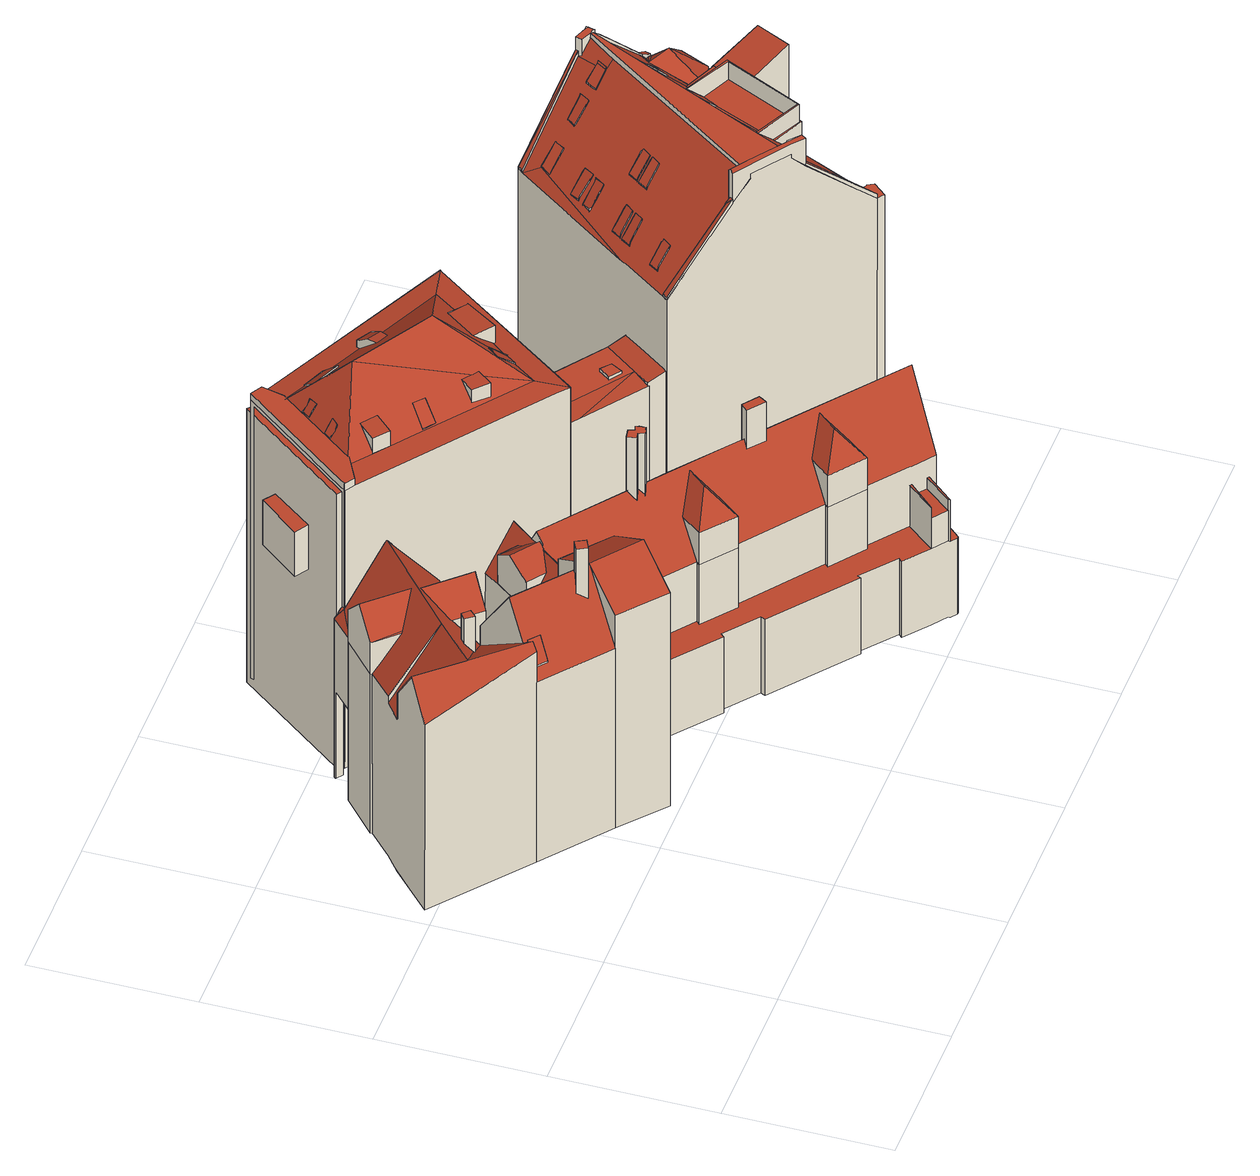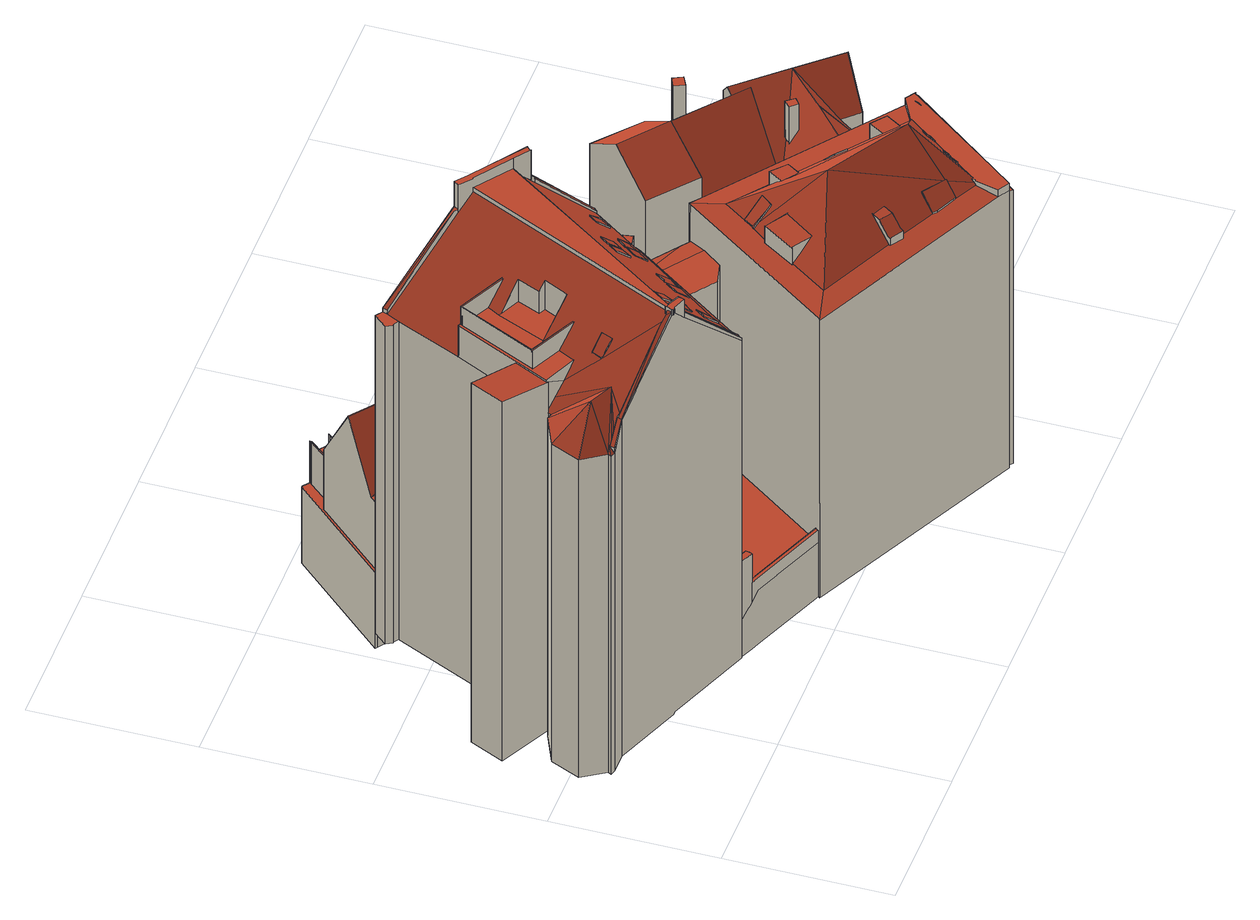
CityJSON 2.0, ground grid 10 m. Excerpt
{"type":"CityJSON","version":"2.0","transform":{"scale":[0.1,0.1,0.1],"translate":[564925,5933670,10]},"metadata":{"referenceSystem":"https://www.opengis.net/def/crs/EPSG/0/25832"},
"CityObjects":{
"building1":{"type":"Building","attributes":{"Grundfläche 2D":115.56,"Grundhöhe NN":11.39,"_sourceDataset":"Hamburg LoD3.0-HH Area 1 (2023), tile 6433","_sourceUrl":"https://suche.transparenz.hamburg.de/dataset/3d-gebaeudemodell-lod3-0-hh-hamburg5"},"children":["building1-1","building1-2","building1-3"],"geometry":[{"type":"Solid","lod":"3","boundaries":[[[[0,1,2,3,4]],[[5,2,1,6,7]],[[7,8,5]],[[9,10,11,12]],[[13,14,15,16,17,10,9]],[[18,19,20,21]],[[21,22,23,24,18]],[[25,26,27]],[[25,27,28]],[[27,26,3,2,5,8,29,30,31,32]],[[33,34,35,36,37]],[[38,35,34,39]],[[40,34,33,22,41,42]],[[34,40,42,41,43,44,16,15,14,13,9,12,45,46,32,31]],[[27,47,28]],[[47,48,28]],[[49,39,34,31,50]],[[51,52,18,53]],[[53,18,54,55]],[[50,31,30]],[[39,49,38]],[[1,0,56,57,6]],[[6,57,29,8,7]],[[26,56,0,4,3]],[[44,17,16]],[[17,44,45,11,10]],[[11,45,12]],[[43,41,20,19,58,59]],[[21,20,41,22]],[[60,24,23,61]],[[54,18,24]],[[18,52,19]],[[55,54,24,60,62]],[[63,51,53,55,62]],[[52,51,63,58,19]],[[64,65,66,67,68,69,26,25]],[[70,56,26,69]],[[71,57,56,70]],[[72,29,57,71]],[[50,30,29,72,73,74,75,36,35,38,49]],[[37,36,75,61,23]],[[33,37,23,22]],[[76,77,78,79,46,45,44,43,59]],[[79,80,27,32,46]],[[27,80,81,47]],[[81,82,83,84,48,47]],[[64,25,28,48,84]],[[77,68,67,78]],[[82,66,65,83]],[[59,58,63,62,60,61,75,74,73,72,71,70,69,68,77,76]],[[84,83,65,64]],[[66,82,81,80,79,78,67]]]],"semantics":{"surfaces":[{"type":"RoofSurface"},{"type":"WallSurface"},{"type":"GroundSurface"},{"type":"OuterCeilingSurface"}],"values":[[0,0,0,0,0,0,0,0,0,0,0,0,0,0,0,0,0,0,0,1,1,1,1,1,1,1,1,1,1,1,1,1,1,1,1,1,1,1,1,1,1,1,1,1,1,1,1,1,1,2,2,3]]}}]},
"building1-1":{"type":"BuildingInstallation","attributes":{"relationToConstruction":"outside","_sourceDataset":"Hamburg LoD3.0-HH Area 1 (2023), tile 6433","_sourceUrl":"https://suche.transparenz.hamburg.de/dataset/3d-gebaeudemodell-lod3-0-hh-hamburg5"},"parents":["building1"],"geometry":[{"type":"MultiSurface","lod":"3","boundaries":[[[85,86,87,88]],[[89,40,90,87,86]],[[90,42,91,88,87]],[[88,91,92,85]],[[85,92,89,86]]],"semantics":{"surfaces":[{"type":"RoofSurface"},{"type":"WallSurface"}],"values":[0,1,1,1,1]}}]},
"building1-2":{"type":"BuildingInstallation","attributes":{"relationToConstruction":"outside","_sourceDataset":"Hamburg LoD3.0-HH Area 1 (2023), tile 6433","_sourceUrl":"https://suche.transparenz.hamburg.de/dataset/3d-gebaeudemodell-lod3-0-hh-hamburg5"},"parents":["building1"],"geometry":[{"type":"MultiSurface","lod":"3","boundaries":[[[93,94,95,96]],[[97,94,93,98]],[[98,93,96,99]],[[94,97,100,95]],[[99,96,95,100]]],"semantics":{"surfaces":[{"type":"RoofSurface"},{"type":"WallSurface"}],"values":[0,1,1,1,1]}}]},
"building1-3":{"type":"BuildingInstallation","attributes":{"relationToConstruction":"outside","_sourceDataset":"Hamburg LoD3.0-HH Area 1 (2023), tile 6433","_sourceUrl":"https://suche.transparenz.hamburg.de/dataset/3d-gebaeudemodell-lod3-0-hh-hamburg5"},"parents":["building1"],"geometry":[{"type":"MultiSurface","lod":"3","boundaries":[[[101,102,103,104]],[[105,101,104,106]],[[107,102,101,105]],[[108,103,102,107]],[[106,104,103,108]]],"semantics":{"surfaces":[{"type":"RoofSurface"},{"type":"WallSurface"}],"values":[0,1,1,1,1]}}]},
"building2":{"type":"Building","attributes":{"Grundfläche 2D":216.49,"Grundhöhe NN":10.85,"_sourceDataset":"Hamburg LoD3.0-HH Area 1 (2023), tile 6433","_sourceUrl":"https://suche.transparenz.hamburg.de/dataset/3d-gebaeudemodell-lod3-0-hh-hamburg5"},"children":["building2-1","building2-2","building2-3","building2-4","building2-5","building2-6","building2-7","building2-8","building2-9","building2-10"],"geometry":[{"type":"Solid","lod":"3","boundaries":[[[[109,110,111,112,113,114,115,116,117,118,119,120,121,122,123,124,125,126,127,128,129,130,131,132,133,134,135,136,137,138,139,140,141,142,143,144]],[[145,146,147,148]],[[149,150,151,152,153,154,155,156,157,148,147,158]],[[155,154,153,152,159,160]],[[161,162,163,164]],[[165,166,167,168]],[[169,170,171,155,160,172,162,161,166,165,173,174,175,176,177,178,179,180,181,182]],[[178,183,180,179]],[[184,185,186,187,188,146,145,183,189,190]],[[191,192,193,194,180,183,145]],[[148,170,169,182,181,180,194,193,192,191,145]],[[156,155,171,170,148,157]],[[159,172,160]],[[195,196,125,124,123,197]],[[198,126,125,196]],[[199,127,126,198]],[[200,128,127,199]],[[201,129,128,200]],[[202,130,129,201]],[[203,131,130,202]],[[204,132,131,203]],[[205,133,132,204]],[[206,134,133,205]],[[207,135,134,206]],[[208,209,210,211,139,138,137,136,135,207]],[[212,140,139,211]],[[213,141,140,212]],[[214,142,141,213]],[[197,123,122,215]],[[216,185,184,217]],[[218,186,185,216]],[[219,187,186,218]],[[220,188,187,219]],[[158,147,146,188,220,215,122]],[[151,150,149,158,122,121]],[[119,162,172,159,152,151,121,120]],[[163,162,119,118]],[[164,163,118,117]],[[161,164,117,116]],[[166,161,116,115]],[[167,166,115,114]],[[168,167,114,113]],[[165,168,113,112]],[[110,109,144,143,177,176,175,174,173,165,112,111]],[[189,183,178,177,143,142]],[[190,189,142,214,221]],[[217,184,190,221]],[[210,209,208,207,206,205,204,203,202,201,200,199,198,196,195,197,215,220,219,218,216,217,221,214,213,212,211]]]],"semantics":{"surfaces":[{"type":"RoofSurface"},{"type":"WallSurface"},{"type":"GroundSurface"}],"values":[[0,0,0,0,0,0,0,0,0,0,0,1,1,1,1,1,1,1,1,1,1,1,1,1,1,1,1,1,1,1,1,1,1,1,1,1,1,1,1,1,1,1,1,1,1,1,1,2]]}}]},
"building2-1":{"type":"BuildingInstallation","attributes":{"relationToConstruction":"outside","_sourceDataset":"Hamburg LoD3.0-HH Area 1 (2023), tile 6433","_sourceUrl":"https://suche.transparenz.hamburg.de/dataset/3d-gebaeudemodell-lod3-0-hh-hamburg5"},"parents":["building2"],"geometry":[{"type":"MultiSurface","lod":"3","boundaries":[[[222,223,224]],[[224,225,110,111,222]],[[223,222,111,136]],[[226,223,136]],[[225,224,223,226]]],"semantics":{"surfaces":[{"type":"RoofSurface"},{"type":"WallSurface"}],"values":[0,1,1,1,1]}}]},
"building2-2":{"type":"BuildingInstallation","attributes":{"relationToConstruction":"outside","_sourceDataset":"Hamburg LoD3.0-HH Area 1 (2023), tile 6433","_sourceUrl":"https://suche.transparenz.hamburg.de/dataset/3d-gebaeudemodell-lod3-0-hh-hamburg5"},"parents":["building2"],"geometry":[{"type":"MultiSurface","lod":"3","boundaries":[[[227,228,229,230,231]],[[232,230,229,233]],[[229,228,144,109,233]],[[231,230,232,137,138]],[[227,231,138,234]],[[228,227,234,144]]],"semantics":{"surfaces":[{"type":"RoofSurface"},{"type":"WallSurface"}],"values":[0,1,1,1,1,1]}}]},
"building2-3":{"type":"BuildingInstallation","attributes":{"relationToConstruction":"outside","_sourceDataset":"Hamburg LoD3.0-HH Area 1 (2023), tile 6433","_sourceUrl":"https://suche.transparenz.hamburg.de/dataset/3d-gebaeudemodell-lod3-0-hh-hamburg5"},"parents":["building2"],"geometry":[{"type":"MultiSurface","lod":"3","boundaries":[[[233,225,226,232]],[[226,136,137,232]],[[225,233,109,110]]],"semantics":{"surfaces":[{"type":"RoofSurface"},{"type":"WallSurface"}],"values":[0,1,1]}}]},
"building2-4":{"type":"BuildingInstallation","attributes":{"relationToConstruction":"outside","_sourceDataset":"Hamburg LoD3.0-HH Area 1 (2023), tile 6433","_sourceUrl":"https://suche.transparenz.hamburg.de/dataset/3d-gebaeudemodell-lod3-0-hh-hamburg5"},"parents":["building2"],"geometry":[{"type":"MultiSurface","lod":"3","boundaries":[[[235,236,235,237,238,239]],[[239,238,240,241]],[[239,241,242,193,243,235]],[[244,236,235,243]],[[236,244,243,245,237,235]],[[240,246,242,241]],[[194,246,240,238,237,245]]],"semantics":{"surfaces":[{"type":"RoofSurface"},{"type":"WallSurface"}],"values":[0,0,1,1,1,1,1]}}]},
"building2-5":{"type":"BuildingInstallation","attributes":{"relationToConstruction":"outside","_sourceDataset":"Hamburg LoD3.0-HH Area 1 (2023), tile 6433","_sourceUrl":"https://suche.transparenz.hamburg.de/dataset/3d-gebaeudemodell-lod3-0-hh-hamburg5"},"parents":["building2"],"geometry":[{"type":"MultiSurface","lod":"3","boundaries":[[[247,248,249,250,251,252]],[[249,253,180,254,251,250]],[[255,252,251,254]],[[252,255,179,256,248,247]],[[253,249,248,256]]],"semantics":{"surfaces":[{"type":"RoofSurface"},{"type":"WallSurface"}],"values":[0,1,1,1,1]}}]},
"building2-6":{"type":"BuildingInstallation","attributes":{"relationToConstruction":"outside","_sourceDataset":"Hamburg LoD3.0-HH Area 1 (2023), tile 6433","_sourceUrl":"https://suche.transparenz.hamburg.de/dataset/3d-gebaeudemodell-lod3-0-hh-hamburg5"},"parents":["building2"],"geometry":[{"type":"MultiSurface","lod":"3","boundaries":[[[257,258,259]],[[260,171,261,262,263,264,153,154]],[[258,257,262,261,157,265]],[[257,149,150,263,262]],[[150,264,263]],[[154,155,171,260,154,153]],[[171,156,157,261]],[[149,257,259]]],"semantics":{"surfaces":[{"type":"RoofSurface"},{"type":"WallSurface"}],"values":[0,0,0,1,1,1,1,1]}}]},
"building2-7":{"type":"BuildingInstallation","attributes":{"relationToConstruction":"outside","_sourceDataset":"Hamburg LoD3.0-HH Area 1 (2023), tile 6433","_sourceUrl":"https://suche.transparenz.hamburg.de/dataset/3d-gebaeudemodell-lod3-0-hh-hamburg5"},"parents":["building2"],"geometry":[{"type":"MultiSurface","lod":"3","boundaries":[[[266,267,268,269,270,271,272,273]],[[274,275,269,268]],[[275,276,191,277,272,271,270,269]],[[272,277,278,279,266,273]],[[274,268,267,266,279,192,280]],[[274,280,276,275]]],"semantics":{"surfaces":[{"type":"RoofSurface"},{"type":"WallSurface"}],"values":[0,0,1,1,1,1]}}]},
"building2-8":{"type":"BuildingInstallation","attributes":{"relationToConstruction":"outside","_sourceDataset":"Hamburg LoD3.0-HH Area 1 (2023), tile 6433","_sourceUrl":"https://suche.transparenz.hamburg.de/dataset/3d-gebaeudemodell-lod3-0-hh-hamburg5"},"parents":["building2"],"geometry":[{"type":"MultiSurface","lod":"3","boundaries":[[[281,282,283]],[[281,283,284,285]],[[284,283,282,286]],[[281,163,164,282]],[[282,164,161,286]],[[285,162,163,281]]],"semantics":{"surfaces":[{"type":"RoofSurface"},{"type":"WallSurface"}],"values":[0,0,0,1,1,1]}}]},
"building2-9":{"type":"BuildingInstallation","attributes":{"relationToConstruction":"outside","_sourceDataset":"Hamburg LoD3.0-HH Area 1 (2023), tile 6433","_sourceUrl":"https://suche.transparenz.hamburg.de/dataset/3d-gebaeudemodell-lod3-0-hh-hamburg5"},"parents":["building2"],"geometry":[{"type":"MultiSurface","lod":"3","boundaries":[[[287,288,289]],[[287,289,290,291]],[[290,289,288,292]],[[287,167,168,288]],[[288,168,165,292]],[[291,166,167,287]]],"semantics":{"surfaces":[{"type":"RoofSurface"},{"type":"WallSurface"}],"values":[0,0,0,1,1,1]}}]},
"building2-10":{"type":"BuildingInstallation","attributes":{"relationToConstruction":"outside","_sourceDataset":"Hamburg LoD3.0-HH Area 1 (2023), tile 6433","_sourceUrl":"https://suche.transparenz.hamburg.de/dataset/3d-gebaeudemodell-lod3-0-hh-hamburg5"},"parents":["building2"],"geometry":[{"type":"MultiSurface","lod":"3","boundaries":[[[293,294,295,296,297,298,299,300,301,302,303]],[[301,304,305,302]],[[169,303,302,305]],[[306,293,303,169]],[[307,294,293,306]],[[294,307,308,295]],[[309,182,310,298,297,296,295,308]],[[298,310,311,312,300,299]],[[300,312,304,301]]],"semantics":{"surfaces":[{"type":"RoofSurface"},{"type":"WallSurface"}],"values":[0,1,1,1,1,1,1,1,1]}}]},
"building3":{"type":"Building","attributes":{"Grundfläche 2D":454.69,"Grundhöhe NN":11.96,"_sourceDataset":"Hamburg LoD3.0-HH Area 1 (2023), tile 6433","_sourceUrl":"https://suche.transparenz.hamburg.de/dataset/3d-gebaeudemodell-lod3-0-hh-hamburg5"},"children":["building3-1","building3-2","building3-3","building3-4","building3-5","building3-6","building3-7","building3-8","building3-9","building3-10","building3-11","building3-12","building3-13","building3-14","building3-15","building3-16","building3-17","building3-18","building3-19","building3-20","building3-21","building3-22","building3-23","building3-24","building3-25","building3-26","building3-27","building3-28","building3-29","building3-30","building3-31"],"geometry":[{"type":"MultiSurface","lod":"3","boundaries":[[[313,314,315,316,317,318,319,320,321,322,323,324]],[[325,326,327,328,329,330]],[[331,332,333,334,335,336,337,338]],[[339,340,341,342,343,344,345]],[[339,345,344,346,347,348,349,350,351,352,353,354,355]],[[356,357,358,359,360,361,362,363,364]],[[365,366,367,368,369,370,371]],[[372,373,374,375,376,371,370,377,378,364,363]],[[375,374,379]],[[380,381,318,317,367,366,365,371,382]],[[319,318,381]],[[375,383,371,376]],[[374,373,372,363,383,375,379]],[[382,371,383,381,380]],[[384,358,357,385]],[[363,362,361,360,359,384,383]],[[358,384,359]],[[319,381,384,385,320]],[[384,381,383]],[[386,387,388,389,390]],[[391,389,388,392]],[[389,391,393,394]],[[395,396,397,398,399,398,400,401,402,403,404,405,406,407,408,409,410,411]],[[410,409,412,413,411]],[[400,398,397,414]],[[415,416,417,418,419,420,421,334,333,327,326,422,423,424,425,426,325,330,338,337,427,428,429,430,431,432]],[[433,434,435,436,437]],[[429,428,427,436,435,438,439,440,431,430]],[[435,434,441,442]],[[441,443,442]],[[443,444,442]],[[444,445,442]],[[446,447,435,445,448]],[[445,435,442]],[[449,435,447,446,448,450]],[[438,435,449,450,439]],[[451,452,453,454,455,456,457,458]],[[459,460,461,462,420,419,418,463]],[[464,465,466,467]],[[468,469,470,471,472]],[[473,474,475,476]],[[477,478,390,389,479,480]],[[456,455,454,413,412,409,408,407,457]],[[432,431,453,452,451,458,416,415]],[[324,481,482,483,314,313]],[[314,483,484,315]],[[368,316,315,484]],[[367,317,316,368]],[[320,385,357,356,323,322,321]],[[481,324,323,356]],[[334,421,335]],[[336,335,421,485,470,469]],[[336,469,427,337]],[[436,427,469,437]],[[486,340,339,355,354,487,488,489]],[[466,465,490,491,483,482,481,492,493]],[[494,484,483,491]],[[495,496,370,369,368,484,494]],[[388,387,342,341,340,486,497,364,378,377,370,496,498,392]],[[492,481,356,364,497]],[[343,386,390,346,344]],[[387,386,343,342]],[[499,393,391,392,498]],[[394,393,499,500]],[[501,459,463,418,502,503]],[[504,460,459,501]],[[505,461,460,504]],[[506,507,420,462,461,505]],[[508,467,466,493]],[[467,508,509,464],[475,474,510,511]],[[490,465,464,509]],[[469,468,433,437]],[[471,470,485,512,513]],[[514,472,471,513]],[[468,472,514,515,433]],[[353,352,351,350,349,348,347,478,477,480,516,517,405,404,403,402,401,400,414,397,396,395,518,487,354]],[[406,405,517,519,520,502,418,417,416,458,457,407]],[[485,421,420,507,512]],[[521,434,433,515]],[[522,441,434,521]],[[523,443,441,522]],[[524,444,443,523]],[[525,445,444,524]],[[526,448,445,525]],[[527,450,448,526]],[[528,439,450,527]],[[440,439,528,529,530,518,395,411,413,454,453,431]],[[531,473,476,532]],[[510,474,473,531]],[[532,476,475,511]],[[390,478,347,346]],[[389,394,479]],[[480,479,394,500,516]],[[523,522,521,515,514,513,512,507,506,505,504,501,503,502,520,519,517,516,500,499,498,496,495,494,491,490,509,508,493,492,497,486,489,488,487,518,530,529,528,527,526,525,524]],[[532,511,510,531]]],"semantics":{"surfaces":[{"type":"RoofSurface"},{"type":"WallSurface"},{"type":"GroundSurface"}],"values":[0,0,0,0,0,0,0,0,0,0,0,0,0,0,0,0,0,0,0,0,0,0,0,0,0,0,0,0,0,0,0,0,0,0,0,0,0,0,0,0,0,0,1,1,1,1,1,1,1,1,1,1,1,1,1,1,1,1,1,1,1,1,1,1,1,1,1,1,1,1,1,1,1,1,1,1,1,1,1,1,1,1,1,1,1,1,1,1,1,1,1,1,1,2,2]}}]},
"building3-1":{"type":"BuildingInstallation","attributes":{"relationToConstruction":"outside","_sourceDataset":"Hamburg LoD3.0-HH Area 1 (2023), tile 6433","_sourceUrl":"https://suche.transparenz.hamburg.de/dataset/3d-gebaeudemodell-lod3-0-hh-hamburg5"},"parents":["building3"],"geometry":[{"type":"MultiSurface","lod":"3","boundaries":[[[533,534,535,536]],[[537,533,536,538]],[[539,535,534,540]],[[540,534,533,537]],[[538,536,535,539]]],"semantics":{"surfaces":[{"type":"RoofSurface"},{"type":"WallSurface"}],"values":[0,1,1,1,1]}}]},
"building3-2":{"type":"BuildingInstallation","attributes":{"relationToConstruction":"outside","_sourceDataset":"Hamburg LoD3.0-HH Area 1 (2023), tile 6433","_sourceUrl":"https://suche.transparenz.hamburg.de/dataset/3d-gebaeudemodell-lod3-0-hh-hamburg5"},"parents":["building3"],"geometry":[{"type":"MultiSurface","lod":"3","boundaries":[[[541,542,543,544,545,546]],[[547,548,545,544,543,549]],[[550,551,542,541,546,552]],[[549,543,542,551]],[[552,546,545,548]]],"semantics":{"surfaces":[{"type":"RoofSurface"},{"type":"WallSurface"}],"values":[0,1,1,1,1]}}]},
"building3-3":{"type":"BuildingInstallation","attributes":{"relationToConstruction":"outside","_sourceDataset":"Hamburg LoD3.0-HH Area 1 (2023), tile 6433","_sourceUrl":"https://suche.transparenz.hamburg.de/dataset/3d-gebaeudemodell-lod3-0-hh-hamburg5"},"parents":["building3"],"geometry":[{"type":"MultiSurface","lod":"3","boundaries":[[[553,554,555,556,557]],[[558,555,554,384]],[[553,358,384,554]],[[555,558,360,556]],[[556,360,359,557]],[[557,359,358,553]]],"semantics":{"surfaces":[{"type":"RoofSurface"},{"type":"WallSurface"}],"values":[0,1,1,1,1,1]}}]},
"building3-4":{"type":"BuildingInstallation","attributes":{"relationToConstruction":"outside","_sourceDataset":"Hamburg LoD3.0-HH Area 1 (2023), tile 6433","_sourceUrl":"https://suche.transparenz.hamburg.de/dataset/3d-gebaeudemodell-lod3-0-hh-hamburg5"},"parents":["building3"],"geometry":[{"type":"MultiSurface","lod":"3","boundaries":[[[559,560,561,562,563,564,565]],[[372,561,560,559,566]],[[567,565,564,563,373]],[[566,559,565,567]]],"semantics":{"surfaces":[{"type":"RoofSurface"},{"type":"WallSurface"}],"values":[0,1,1,1]}}]},
"building3-5":{"type":"BuildingInstallation","attributes":{"relationToConstruction":"outside","_sourceDataset":"Hamburg LoD3.0-HH Area 1 (2023), tile 6433","_sourceUrl":"https://suche.transparenz.hamburg.de/dataset/3d-gebaeudemodell-lod3-0-hh-hamburg5"},"parents":["building3"],"geometry":[{"type":"MultiSurface","lod":"3","boundaries":[[[568,569,570,571]],[[569,366,365,570]],[[570,365,571]],[[366,569,568]]],"semantics":{"surfaces":[{"type":"RoofSurface"},{"type":"WallSurface"}],"values":[0,1,1,1]}}]},
"building3-6":{"type":"BuildingInstallation","attributes":{"relationToConstruction":"outside","_sourceDataset":"Hamburg LoD3.0-HH Area 1 (2023), tile 6433","_sourceUrl":"https://suche.transparenz.hamburg.de/dataset/3d-gebaeudemodell-lod3-0-hh-hamburg5"},"parents":["building3"],"geometry":[{"type":"MultiSurface","lod":"3","boundaries":[[[572,573,574,575]],[[574,576,577,575]],[[578,575,577,374]],[[579,572,575,578]],[[376,573,572,579]],[[375,574,573,376]],[[379,374,577,576,574,375]]],"semantics":{"surfaces":[{"type":"RoofSurface"},{"type":"WallSurface"}],"values":[0,0,1,1,1,1,1]}}]},
"building3-7":{"type":"BuildingInstallation","attributes":{"relationToConstruction":"outside","_sourceDataset":"Hamburg LoD3.0-HH Area 1 (2023), tile 6433","_sourceUrl":"https://suche.transparenz.hamburg.de/dataset/3d-gebaeudemodell-lod3-0-hh-hamburg5"},"parents":["building3"],"geometry":[{"type":"MultiSurface","lod":"3","boundaries":[[[580,581,582,583,584]],[[582,581,585,586,587,588]],[[581,580,362,589,586,585]],[[586,589,590,587]],[[361,583,582,588,587,590]]],"semantics":{"surfaces":[{"type":"RoofSurface"},{"type":"WallSurface"}],"values":[0,0,1,1,1]}}]},
"building3-8":{"type":"BuildingInstallation","attributes":{"relationToConstruction":"outside","_sourceDataset":"Hamburg LoD3.0-HH Area 1 (2023), tile 6433","_sourceUrl":"https://suche.transparenz.hamburg.de/dataset/3d-gebaeudemodell-lod3-0-hh-hamburg5"},"parents":["building3"],"geometry":[{"type":"MultiSurface","lod":"3","boundaries":[[[591,592,593,594]],[[595,591,594,596]],[[591,595,597,592]],[[598,593,592,597]],[[593,598,596,594]]],"semantics":{"surfaces":[{"type":"RoofSurface"},{"type":"WallSurface"}],"values":[0,1,1,1,1]}}]},
"building3-9":{"type":"BuildingInstallation","attributes":{"relationToConstruction":"outside","_sourceDataset":"Hamburg LoD3.0-HH Area 1 (2023), tile 6433","_sourceUrl":"https://suche.transparenz.hamburg.de/dataset/3d-gebaeudemodell-lod3-0-hh-hamburg5"},"parents":["building3"],"geometry":[{"type":"MultiSurface","lod":"3","boundaries":[[[599,600,601,602]],[[603,600,599]],[[602,417,418,599]],[[599,418,419,603]],[[603,419,604,601,600]]],"semantics":{"surfaces":[{"type":"RoofSurface"},{"type":"WallSurface"}],"values":[0,0,1,1,1]}}]},
"building3-10":{"type":"BuildingInstallation","attributes":{"relationToConstruction":"outside","_sourceDataset":"Hamburg LoD3.0-HH Area 1 (2023), tile 6433","_sourceUrl":"https://suche.transparenz.hamburg.de/dataset/3d-gebaeudemodell-lod3-0-hh-hamburg5"},"parents":["building3"],"geometry":[{"type":"MultiSurface","lod":"3","boundaries":[[[605,606,607,608,422,326,325]],[[426,605,325]],[[605,426,425,606]],[[606,425,424,607]],[[607,424,423,608]],[[423,422,608]]],"semantics":{"surfaces":[{"type":"RoofSurface"},{"type":"WallSurface"}],"values":[0,1,1,1,1,1]}}]},
"building3-11":{"type":"BuildingInstallation","attributes":{"relationToConstruction":"outside","_sourceDataset":"Hamburg LoD3.0-HH Area 1 (2023), tile 6433","_sourceUrl":"https://suche.transparenz.hamburg.de/dataset/3d-gebaeudemodell-lod3-0-hh-hamburg5"},"parents":["building3"],"geometry":[{"type":"MultiSurface","lod":"3","boundaries":[[[609,610,611,612,613,614,615,616,617,618]],[[619,620,621,622,614,613,612]],[[622,406,407,457,458,416,417,602,617,616,615,614]],[[617,602,601,604,618]],[[623,415,451,456,611,610,609,618,604]],[[408,619,612,611,456]]],"semantics":{"surfaces":[{"type":"RoofSurface"},{"type":"WallSurface"}],"values":[0,1,1,1,1,1]}}]},
"building3-12":{"type":"BuildingInstallation","attributes":{"relationToConstruction":"outside","_sourceDataset":"Hamburg LoD3.0-HH Area 1 (2023), tile 6433","_sourceUrl":"https://suche.transparenz.hamburg.de/dataset/3d-gebaeudemodell-lod3-0-hh-hamburg5"},"parents":["building3"],"geometry":[{"type":"MultiSurface","lod":"3","boundaries":[[[624,625,626,627,628,629]],[[630,628,627,631]],[[632,633,624,629,628,630]],[[634,625,624,633]],[[635,631,627,626,625,634]]],"semantics":{"surfaces":[{"type":"RoofSurface"},{"type":"WallSurface"}],"values":[0,1,1,1,1]}}]},
"building3-13":{"type":"BuildingInstallation","attributes":{"relationToConstruction":"outside","_sourceDataset":"Hamburg LoD3.0-HH Area 1 (2023), tile 6433","_sourceUrl":"https://suche.transparenz.hamburg.de/dataset/3d-gebaeudemodell-lod3-0-hh-hamburg5"},"parents":["building3"],"geometry":[{"type":"MultiSurface","lod":"3","boundaries":[[[636,637,638,639,640]],[[641,636,640,642]],[[643,637,636,641]],[[428,638,637,643]],[[429,642,640,639,638,428]]],"semantics":{"surfaces":[{"type":"RoofSurface"},{"type":"WallSurface"}],"values":[0,1,1,1,1]}}]},
"building3-14":{"type":"BuildingInstallation","attributes":{"relationToConstruction":"outside","_sourceDataset":"Hamburg LoD3.0-HH Area 1 (2023), tile 6433","_sourceUrl":"https://suche.transparenz.hamburg.de/dataset/3d-gebaeudemodell-lod3-0-hh-hamburg5"},"parents":["building3"],"geometry":[{"type":"MultiSurface","lod":"3","boundaries":[[[644,645,646,647]],[[648,649,646,645]],[[650,651,646,649,652,653]],[[654,644,647]],[[450,651,650,446]],[[649,648,645,644,654,655,430,656,438,657]],[[649,657,449,447,446,650,653,652]],[[651,450,439,646]],[[440,647,646,439]]],"semantics":{"surfaces":[{"type":"RoofSurface"},{"type":"WallSurface"}],"values":[0,0,0,0,1,1,1,1,1]}}]},
"building3-15":{"type":"BuildingInstallation","attributes":{"relationToConstruction":"outside","_sourceDataset":"Hamburg LoD3.0-HH Area 1 (2023), tile 6433","_sourceUrl":"https://suche.transparenz.hamburg.de/dataset/3d-gebaeudemodell-lod3-0-hh-hamburg5"},"parents":["building3"],"geometry":[{"type":"MultiSurface","lod":"3","boundaries":[[[658,659,660,661,662,663]],[[664,662,661,665]],[[666,667,658,663,662,664]],[[668,659,658,667]],[[669,665,661,660,659,668]]],"semantics":{"surfaces":[{"type":"RoofSurface"},{"type":"WallSurface"}],"values":[0,1,1,1,1]}}]},
"building3-16":{"type":"BuildingInstallation","attributes":{"relationToConstruction":"outside","_sourceDataset":"Hamburg LoD3.0-HH Area 1 (2023), tile 6433","_sourceUrl":"https://suche.transparenz.hamburg.de/dataset/3d-gebaeudemodell-lod3-0-hh-hamburg5"},"parents":["building3"],"geometry":[{"type":"MultiSurface","lod":"3","boundaries":[[[670,671,672,673,674,675,676,677]],[[329,672,671,330]],[[328,673,672,329]],[[328,327,674,673]],[[332,676,675,333]],[[331,677,676,332]],[[331,338,670,677]]],"semantics":{"surfaces":[{"type":"RoofSurface"},{"type":"WallSurface"}],"values":[0,1,1,1,1,1,1]}}]},
"building3-17":{"type":"BuildingInstallation","attributes":{"relationToConstruction":"outside","_sourceDataset":"Hamburg LoD3.0-HH Area 1 (2023), tile 6433","_sourceUrl":"https://suche.transparenz.hamburg.de/dataset/3d-gebaeudemodell-lod3-0-hh-hamburg5"},"parents":["building3"],"geometry":[{"type":"MultiSurface","lod":"3","boundaries":[[[678,679,680,681,682,683]],[[684,682,681,685]],[[686,687,678,683,682,684]],[[678,687,688,679]],[[679,688,689,685,681,680]]],"semantics":{"surfaces":[{"type":"RoofSurface"},{"type":"WallSurface"}],"values":[0,1,1,1,1]}}]},
"building3-18":{"type":"BuildingInstallation","attributes":{"relationToConstruction":"outside","_sourceDataset":"Hamburg LoD3.0-HH Area 1 (2023), tile 6433","_sourceUrl":"https://suche.transparenz.hamburg.de/dataset/3d-gebaeudemodell-lod3-0-hh-hamburg5"},"parents":["building3"],"geometry":[{"type":"MultiSurface","lod":"3","boundaries":[[[622,690,691,692,693]],[[621,694,622]],[[694,690,622]],[[404,405,693,692,691,403]],[[406,622,693,405]],[[695,694,621,620]],[[690,694,695]],[[403,691,690,695]]],"semantics":{"surfaces":[{"type":"RoofSurface"},{"type":"WallSurface"}],"values":[0,0,0,1,1,1,1,1]}}]},
"building3-19":{"type":"BuildingInstallation","attributes":{"relationToConstruction":"outside","_sourceDataset":"Hamburg LoD3.0-HH Area 1 (2023), tile 6433","_sourceUrl":"https://suche.transparenz.hamburg.de/dataset/3d-gebaeudemodell-lod3-0-hh-hamburg5"},"parents":["building3"],"geometry":[{"type":"MultiSurface","lod":"3","boundaries":[[[696,697,698,699,700,701,702,703]],[[704,702,701,705]],[[702,704,706,707,696,703]],[[708,698,697,696,707,709]],[[710,700,699,698,708,711]],[[700,710,705,701]]],"semantics":{"surfaces":[{"type":"RoofSurface"},{"type":"WallSurface"}],"values":[0,1,1,1,1,1]}}]},
"building3-20":{"type":"BuildingInstallation","attributes":{"relationToConstruction":"outside","_sourceDataset":"Hamburg LoD3.0-HH Area 1 (2023), tile 6433","_sourceUrl":"https://suche.transparenz.hamburg.de/dataset/3d-gebaeudemodell-lod3-0-hh-hamburg5"},"parents":["building3"],"geometry":[{"type":"MultiSurface","lod":"3","boundaries":[[[712,713,714]],[[713,715,716,714]],[[395,713,712,411]],[[713,395,396,397,716,715]],[[717,714,716,397]]],"semantics":{"surfaces":[{"type":"RoofSurface"},{"type":"WallSurface"}],"values":[0,0,1,1,1]}}]},
"building3-21":{"type":"BuildingInstallation","attributes":{"relationToConstruction":"outside","_sourceDataset":"Hamburg LoD3.0-HH Area 1 (2023), tile 6433","_sourceUrl":"https://suche.transparenz.hamburg.de/dataset/3d-gebaeudemodell-lod3-0-hh-hamburg5"},"parents":["building3"],"geometry":[{"type":"MultiSurface","lod":"3","boundaries":[[[718,719,720,721,722,723,724,725]],[[726,722,721,720,727]],[[722,726,728,729,724,723]],[[725,724,729,718]],[[718,730,727,720,719]]],"semantics":{"surfaces":[{"type":"RoofSurface"},{"type":"WallSurface"}],"values":[0,1,1,1,1]}}]},
"building3-22":{"type":"BuildingInstallation","attributes":{"relationToConstruction":"outside","_sourceDataset":"Hamburg LoD3.0-HH Area 1 (2023), tile 6433","_sourceUrl":"https://suche.transparenz.hamburg.de/dataset/3d-gebaeudemodell-lod3-0-hh-hamburg5"},"parents":["building3"],"geometry":[{"type":"MultiSurface","lod":"3","boundaries":[[[731,732,733,734,735]],[[732,398,733]],[[736,733,398,737]],[[731,738,398,732]],[[733,736,739,734]],[[738,731,735,734,739,399]]],"semantics":{"surfaces":[{"type":"RoofSurface"},{"type":"WallSurface"}],"values":[0,0,1,1,1,1]}}]},
"building3-23":{"type":"BuildingInstallation","attributes":{"relationToConstruction":"outside","_sourceDataset":"Hamburg LoD3.0-HH Area 1 (2023), tile 6433","_sourceUrl":"https://suche.transparenz.hamburg.de/dataset/3d-gebaeudemodell-lod3-0-hh-hamburg5"},"parents":["building3"],"geometry":[{"type":"MultiSurface","lod":"3","boundaries":[[[740,741,742,743,744,745]],[[746,740,745,747]],[[740,746,748,749,742,741]],[[742,749,750,743]],[[743,750,751,747,745,744]]],"semantics":{"surfaces":[{"type":"RoofSurface"},{"type":"WallSurface"}],"values":[0,1,1,1,1]}}]},
"building3-24":{"type":"BuildingInstallation","attributes":{"relationToConstruction":"outside","_sourceDataset":"Hamburg LoD3.0-HH Area 1 (2023), tile 6433","_sourceUrl":"https://suche.transparenz.hamburg.de/dataset/3d-gebaeudemodell-lod3-0-hh-hamburg5"},"parents":["building3"],"geometry":[{"type":"MultiSurface","lod":"3","boundaries":[[[752,753,754,755,756,757,758,759,760]],[[761,754,753,712,714,717]],[[756,755,754,761,412,455,452,432,762,757]],[[762,655,654,647,759,758,757]],[[647,440,431,453,454,413,411,712,753,752,760,759]]],"semantics":{"surfaces":[{"type":"RoofSurface"},{"type":"WallSurface"}],"values":[0,1,1,1,1]}}]},
"building3-25":{"type":"BuildingInstallation","attributes":{"relationToConstruction":"outside","_sourceDataset":"Hamburg LoD3.0-HH Area 1 (2023), tile 6433","_sourceUrl":"https://suche.transparenz.hamburg.de/dataset/3d-gebaeudemodell-lod3-0-hh-hamburg5"},"parents":["building3"],"geometry":[{"type":"MultiSurface","lod":"3","boundaries":[[[763,764,765,766]],[[767,765,764,768,769]],[[770,771,767,769,768,772]],[[763,773,774,772,768,764]],[[767,771,410,765]],[[765,410,775,766]],[[763,766,775,773]]],"semantics":{"surfaces":[{"type":"RoofSurface"},{"type":"WallSurface"}],"values":[0,0,1,1,1,1,1]}}]},
"building3-26":{"type":"BuildingInstallation","attributes":{"relationToConstruction":"outside","_sourceDataset":"Hamburg LoD3.0-HH Area 1 (2023), tile 6433","_sourceUrl":"https://suche.transparenz.hamburg.de/dataset/3d-gebaeudemodell-lod3-0-hh-hamburg5"},"parents":["building3"],"geometry":[{"type":"MultiSurface","lod":"3","boundaries":[[[776,777,778,779,780,781]],[[782,780,779,783]],[[784,785,776,781,780,782]],[[786,777,776,785]],[[787,783,779,778,777,786]]],"semantics":{"surfaces":[{"type":"RoofSurface"},{"type":"WallSurface"}],"values":[0,1,1,1,1]}}]},
"building3-27":{"type":"BuildingInstallation","attributes":{"relationToConstruction":"outside","_sourceDataset":"Hamburg LoD3.0-HH Area 1 (2023), tile 6433","_sourceUrl":"https://suche.transparenz.hamburg.de/dataset/3d-gebaeudemodell-lod3-0-hh-hamburg5"},"parents":["building3"],"geometry":[{"type":"MultiSurface","lod":"3","boundaries":[[[788,789,790,791,792,793]],[[794,792,791,795]],[[792,794,796,797,788,793]],[[798,789,788,797]],[[789,798,799,795,791,790]]],"semantics":{"surfaces":[{"type":"RoofSurface"},{"type":"WallSurface"}],"values":[0,1,1,1,1]}}]},
"building3-28":{"type":"BuildingInstallation","attributes":{"relationToConstruction":"outside","_sourceDataset":"Hamburg LoD3.0-HH Area 1 (2023), tile 6433","_sourceUrl":"https://suche.transparenz.hamburg.de/dataset/3d-gebaeudemodell-lod3-0-hh-hamburg5"},"parents":["building3"],"geometry":[{"type":"MultiSurface","lod":"3","boundaries":[[[800,801,802,803,804,805,806]],[[341,806,805,340]],[[345,807,808,802,801,800,806,341]],[[803,355,339,340,805,804]]],"semantics":{"surfaces":[{"type":"RoofSurface"},{"type":"WallSurface"}],"values":[0,1,1,1]}}]},
"building3-29":{"type":"BuildingInstallation","attributes":{"relationToConstruction":"outside","_sourceDataset":"Hamburg LoD3.0-HH Area 1 (2023), tile 6433","_sourceUrl":"https://suche.transparenz.hamburg.de/dataset/3d-gebaeudemodell-lod3-0-hh-hamburg5"},"parents":["building3"],"geometry":[{"type":"MultiSurface","lod":"3","boundaries":[[[809,810,811,812,813]],[[354,809,813,353]],[[354,355,803,810,809]],[[810,803,802,808,814,812,811]],[[814,353,813,812]]],"semantics":{"surfaces":[{"type":"RoofSurface"},{"type":"WallSurface"}],"values":[0,1,1,1,1]}}]},
"building3-30":{"type":"BuildingInstallation","attributes":{"relationToConstruction":"outside","_sourceDataset":"Hamburg LoD3.0-HH Area 1 (2023), tile 6433","_sourceUrl":"https://suche.transparenz.hamburg.de/dataset/3d-gebaeudemodell-lod3-0-hh-hamburg5"},"parents":["building3"],"geometry":[{"type":"MultiSurface","lod":"3","boundaries":[[[815,816,817,818,380]],[[816,819,820,817]],[[382,818,817,820]],[[819,816,815]]],"semantics":{"surfaces":[{"type":"RoofSurface"},{"type":"WallSurface"}],"values":[0,1,1,1]}}]},
"building3-31":{"type":"BuildingInstallation","attributes":{"relationToConstruction":"outside","_sourceDataset":"Hamburg LoD3.0-HH Area 1 (2023), tile 6433","_sourceUrl":"https://suche.transparenz.hamburg.de/dataset/3d-gebaeudemodell-lod3-0-hh-hamburg5"},"parents":["building3"],"geometry":[{"type":"MultiSurface","lod":"3","boundaries":[[[821,822,823,824,825,826]],[[825,827,828,829,821,826]],[[824,830,827,825]],[[821,829,831,822]],[[823,822,831,830,824]]],"semantics":{"surfaces":[{"type":"RoofSurface"},{"type":"WallSurface"}],"values":[0,1,1,1,1]}}]}
},
"vertices":[
[80,273,152],[69,263,168],[90,240,168],[93,259,152],[81,272,152],[71,239,153],[58,253,152],[58,252,152],[70,239,152],[92,235,168],[114,211,168],[126,222,152],[112,237,152],[89,219,154],[89,218,153],[89,217,152],[89,216,152],[102,201,152],[119,147,187],[138,171,144],[98,203,144],[79,180,187],[70,169,164],[63,159,144],[103,127,144],[96,286,129],[81,272,129],[98,281,135],[97,285,131],[58,252,129],[43,238,129],[64,214,171],[121,264,171],[65,162,171],[39,191,171],[17,216,171],[6,205,148],[63,159,166],[32,229,143],[41,219,143],[71,198,149],[98,203,130],[72,198,148],[102,200,124],[102,201,124],[126,222,124],[149,243,124],[99,281,135],[100,283,135],[32,229,124],[43,238,124],[166,148,168],[138,171,168],[147,125,187],[103,127,168],[130,104,168],[80,273,129],[58,253,129],[138,171,14],[102,200,14],[103,127,14],[63,159,14],[130,104,14],[166,148,14],[96,286,14],[95,285,14],[95,285,77],[83,274,77],[83,274,14],[81,272,14],[80,273,14],[58,253,14],[58,252,14],[43,238,14],[32,229,14],[6,205,14],[102,201,14],[127,223,14],[127,223,77],[149,243,77],[98,281,77],[99,281,77],[99,282,77],[99,282,14],[100,283,14],
[71,205,175],[67,202,175],[71,197,175],[75,201,175],[67,202,156],[71,197,149],[75,201,148],[71,205,156],
[67,161,152],[73,156,152],[78,162,165],[72,167,165],[73,156,151],[67,161,151],[72,167,164],[78,162,164],
[111,153,208],[105,150,208],[108,144,208],[114,147,208],[111,153,185],[114,147,181],[105,150,175],[108,144,171],
[346,27,64],[338,33,64],[337,34,64],[314,52,64],[312,50,64],[291,66,64],[293,68,64],[246,104,64],[244,102,64],[224,118,64],[226,120,64],[172,162,64],[142,185,64],[173,225,64],[149,243,64],[102,201,64],[102,200,64],[166,148,64],[164,146,64],[218,102,64],[220,104,64],[240,88,64],[239,85,64],[288,46,64],[289,48,64],[310,31,64],[308,29,64],[323,17,64],[332,10,64],[332,9,64],[336,6,64],[337,6,64],[392,66,64],[391,67,64],[351,23,64],[347,26,64],[202,200,113],[203,202,113],[188,213,143],[177,199,143],[166,215,115],[149,193,115],[142,185,115],[158,174,143],[170,190,143],[171,190,143],[171,191,143],[173,193,143],[175,196,143],[173,225,115],[172,162,115],[175,166,115],[246,104,107],[226,120,107],[224,118,107],[244,102,107],[314,52,107],[293,68,107],[291,66,107],[312,50,107],[221,159,152],[174,195,152],[172,191,145],[172,162,107],[337,34,107],[338,33,107],[346,27,107],[347,26,107],[351,23,107],[369,43,152],[292,104,152],[282,111,152],[243,142,152],[231,151,152],[387,62,113],[272,153,113],[262,160,113],[262,159,113],[219,191,113],[218,190,113],[391,67,113],[272,152,113],[208,194,116],[213,188,118],[215,186,119],[220,181,121],[102,201,9],[102,200,9],[149,243,9],[166,148,9],[164,146,9],[218,102,9],[220,104,9],[240,88,9],[239,85,9],[288,46,9],[289,48,9],[310,31,9],[308,29,9],[323,17,9],[332,10,9],[332,9,9],[336,6,9],[337,6,9],[392,66,9],[391,67,9],[173,225,9],[262,160,9],[272,153,9],[262,159,9],[219,191,9],[218,190,9],[272,152,9],
[337,34,94],[323,17,94],[338,33,94],[338,33,86],[323,17,86],
[333,10,94],[347,26,94],[346,27,94],[332,10,94],[332,9,94],[332,10,86],[346,27,86],[333,10,64],
[214,184,125],[213,184,125],[219,180,125],[220,181,122],[215,186,120],[222,184,116],[217,188,116],[217,188,115],[214,184,124],[213,184,124],[219,180,124],[222,184,115],
[292,104,175],[293,106,175],[284,113,175],[282,111,175],[280,109,175],[290,101,175],[284,113,147],[280,109,146],[290,101,146],[293,106,148],
[166,215,136],[176,203,138],[177,207,136],[171,191,144],[173,193,146],[157,205,146],[149,193,136],[160,185,136],[176,201,140],
[211,186,125],[212,187,123],[213,188,119],[208,194,117],[208,193,119],[207,191,123],[206,190,125],[208,188,125],[215,190,116],[209,194,115],[209,194,114],[206,190,124],[208,188,124],[211,186,124],[215,190,115],
[224,118,130],[244,102,130],[242,121,149],[252,133,149],[235,132,130],[255,116,130],
[291,66,130],[312,50,130],[309,68,149],[319,80,149],[302,79,130],[322,63,130],
[222,153,191],[226,154,191],[227,150,191],[229,150,191],[231,151,191],[232,151,191],[232,155,191],[231,157,191],[228,156,191],[227,160,191],[221,159,191],[228,156,148],[227,160,143],[222,153,146],[226,154,150],[227,150,146],[229,150,149],[232,151,150],[232,155,145],[231,157,143],
[100,283,226],[99,281,226],[98,281,226],[104,277,226],[121,286,226],[120,286,226],[156,333,226],[157,332,226],[157,334,226],[158,335,226],[161,349,226],[154,353,226],[409,168,273],[396,138,273],[392,131,273],[410,122,273],[432,169,273],[414,177,273],[433,170,273],[410,121,273],[392,130,273],[391,129,273],[411,120,273],[440,180,273],[419,189,273],[414,179,273],[336,268,59],[288,287,59],[287,285,59],[235,213,59],[248,216,59],[282,192,59],[335,266,59],[284,190,57],[294,183,45],[294,184,45],[296,187,45],[300,192,45],[305,199,45],[338,247,45],[347,259,45],[350,262,45],[341,266,54],[161,349,221],[158,335,223],[172,328,223],[186,322,223],[188,320,223],[211,309,223],[220,305,223],[267,283,223],[289,288,221],[139,268,223],[130,275,223],[118,284,223],[104,277,221],[211,196,221],[218,190,221],[215,210,223],[251,260,223],[238,241,223],[230,231,223],[229,230,223],[225,224,223],[219,191,221],[288,287,221],[230,230,223],[196,241,235],[160,297,259],[199,235,233],[210,267,259],[167,321,230],[157,334,224],[248,216,196],[235,213,196],[226,201,196],[269,170,196],[284,190,196],[224,187,194],[219,191,194],[262,159,194],[262,160,194],[350,263,250],[350,262,250],[348,260,250],[348,249,257],[357,243,268],[296,187,250],[294,184,250],[294,183,250],[274,155,250],[272,153,250],[272,152,250],[308,126,297],[318,119,309],[320,122,309],[389,221,309],[385,224,303],[396,245,300],[402,238,309],[404,242,309],[343,253,250],[342,106,309],[341,103,309],[348,97,299],[388,69,250],[389,72,250],[393,80,250],[411,120,250],[395,139,273],[382,145,289],[388,159,289],[384,161,294],[391,176,294],[427,186,264],[420,205,279],[420,206,280],[407,238,306],[406,242,309],[404,238,309],[440,181,250],[441,183,250],[433,215,272],[434,183,257],[440,180,250],[445,224,265],[448,226,263],[406,241,308],[444,182,250],[448,208,272],[464,191,250],[472,209,250],[463,223,250],[460,223,252],[458,223,254],[464,225,250],[453,223,256],[461,226,250],[342,106,312],[404,238,312],[406,242,312],[404,242,312],[402,238,312],[320,122,312],[318,119,312],[341,103,312],[392,66,250],[399,74,250],[397,78,250],[396,78,250],[391,67,250],[97,285,218],[100,283,218],[153,351,218],[150,354,218],[440,181,272],[440,180,272],[430,159,272],[462,144,280],[472,165,280],[106,312,176],[114,307,176],[133,332,176],[126,337,176],[274,155,198],[294,183,198],[262,160,196],[272,153,198],[154,353,221],[100,283,221],[99,281,221],[98,281,221],[430,159,250],[288,287,20],[350,262,20],[341,266,20],[336,268,20],[100,283,20],[99,281,20],[154,353,20],[153,351,20],[98,281,20],[211,196,20],[218,190,20],[289,288,20],[219,191,20],[262,159,20],[262,160,20],[392,66,20],[388,69,20],[391,67,20],[399,74,20],[397,78,20],[396,78,20],[393,80,20],[150,354,20],[97,285,20],[114,307,144],[133,332,144],[430,159,20],[462,144,20],[472,165,20],[440,181,20],[272,153,20],[272,152,20],[350,263,20],[318,119,20],[341,103,20],[441,183,20],[444,182,20],[464,191,20],[472,209,20],[463,223,20],[464,225,20],[461,226,20],[448,226,20],[406,242,20],[404,242,20],[106,312,144],[126,337,144],
[164,250,224],[170,258,235],[164,263,235],[157,255,224],[164,250,223],[157,255,223],[164,263,234],[170,258,234],
[149,319,230],[147,321,227],[144,316,227],[145,315,230],[148,313,234],[151,318,234],[145,315,229],[148,313,233],[144,316,226],[149,319,229],[147,321,226],[151,318,233],
[172,328,224],[167,321,231],[183,312,233],[188,320,224],[186,322,224],[183,312,232],
[252,260,235],[251,260,235],[240,268,236],[235,261,236],[226,249,236],[238,241,235],[239,240,235],[252,260,222],[239,240,222],
[138,285,236],[130,275,234],[139,268,234],[147,278,236],
[215,231,235],[225,224,224],[229,230,224],[221,238,235],[230,230,224],[230,231,224],[221,238,234],[215,231,234],
[212,293,236],[215,298,235],[207,303,235],[204,297,236],[209,294,236],[220,305,229],[220,306,228],[212,311,228],[211,309,229],[220,306,223],[212,311,222],
[258,181,198],[265,176,198],[269,183,198],[263,188,198],[258,181,196],[263,188,196],[265,176,196],[269,183,196],
[388,69,253],[351,98,300],[350,100,301],[348,97,301],[389,72,253],[350,100,299],
[391,176,273],[384,161,273],[388,159,273],[382,145,273],
[343,106,319],[342,106,319],[320,122,319],[310,129,319],[310,128,319],[308,126,319],[318,119,319],[341,103,319],[348,97,319],[350,100,319],[310,129,297],[310,128,297],[310,128,300],[308,126,300],[343,106,308],
[335,177,290],[339,182,290],[338,183,289],[329,187,279],[325,181,279],[326,181,280],[325,181,278],[329,187,278],[326,181,279],[335,177,289],[339,182,289],[338,183,288],
[410,202,289],[417,199,280],[420,205,280],[420,206,281],[413,209,289],[410,202,288],[413,209,288],[417,199,279],
[407,238,309],[412,236,304],[448,226,264],[406,241,311],[445,224,266],[447,223,264],[460,223,254],[461,226,254],[453,223,259],[458,223,255],[405,238,311],[405,238,308],[412,236,301],[447,223,263],
[340,184,290],[344,189,290],[343,190,289],[334,194,279],[330,188,279],[331,188,280],[330,188,278],[334,194,278],[331,188,279],[340,184,289],[344,189,289],[343,190,288],
[403,184,286],[403,183,286],[432,169,286],[410,122,286],[381,136,286],[380,135,286],[410,121,286],[433,170,286],
[316,186,269],[320,191,269],[319,192,267],[310,196,257],[306,190,257],[307,190,259],[306,190,256],[310,196,256],[307,190,258],[316,186,268],[320,191,268],[319,192,266],
[307,130,296],[274,155,252],[272,153,252],[272,152,252],[307,130,297],[307,130,293],
[296,158,268],[299,162,268],[300,163,268],[299,163,267],[299,164,267],[290,168,257],[286,162,257],[287,162,259],[286,162,256],[290,168,256],[287,162,258],[296,158,267],[300,163,267],[299,162,267],[299,164,266],[299,163,266],
[396,245,304],[350,263,252],[395,243,304],[350,262,252],[348,260,252],[395,243,301],
[377,236,290],[376,236,289],[367,240,279],[365,237,279],[363,235,279],[364,234,281],[373,230,290],[374,231,290],[363,235,278],[367,240,278],[364,234,280],[373,230,289],[376,236,288],
[358,244,269],[348,249,258],[344,243,257],[354,238,269],[357,243,269],[344,243,256],[348,249,256],[358,244,268],[354,238,268],
[301,183,257],[302,183,259],[311,179,269],[315,184,269],[314,185,267],[305,189,257],[301,183,256],[305,189,256],[302,183,258],[311,179,268],[315,184,268],[314,185,266],
[404,242,313],[396,245,313],[395,241,313],[402,238,313],[404,238,313],[405,237,313],[405,238,313],[406,241,313],[406,242,313],[395,241,301],[405,237,308],
[390,230,305],[389,230,304],[385,224,304],[386,224,305],[377,227,296],[381,234,296],[378,229,296],[378,229,295],[377,227,295],[381,234,295],[390,230,304],[389,230,303],[386,224,304],
[332,208,269],[336,214,269],[335,214,267],[326,218,257],[322,213,258],[323,212,259],[322,213,256],[326,218,256],[323,212,258],[332,208,268],[336,214,268],[335,214,266],
[338,216,269],[342,222,269],[341,223,267],[332,227,257],[328,221,258],[329,221,259],[328,221,257],[332,227,256],[329,221,258],[338,216,268],[342,222,268],[341,223,266],
[335,266,68],[336,266,68],[340,264,68],[341,266,68],[336,268,68],[288,287,68],[287,285,68],[336,266,58],[340,264,53],
[350,262,89],[341,266,89],[340,264,89],[340,262,89],[347,259,89],[340,262,53],
[191,244,235],[185,236,234],[194,228,234],[201,238,235],[185,236,224],[194,228,224],
[135,297,234],[139,301,234],[136,303,230],[134,304,227],[131,300,227],[133,298,230],[131,300,226],[133,298,229],[135,297,233],[134,304,226],[139,301,233]
]}
